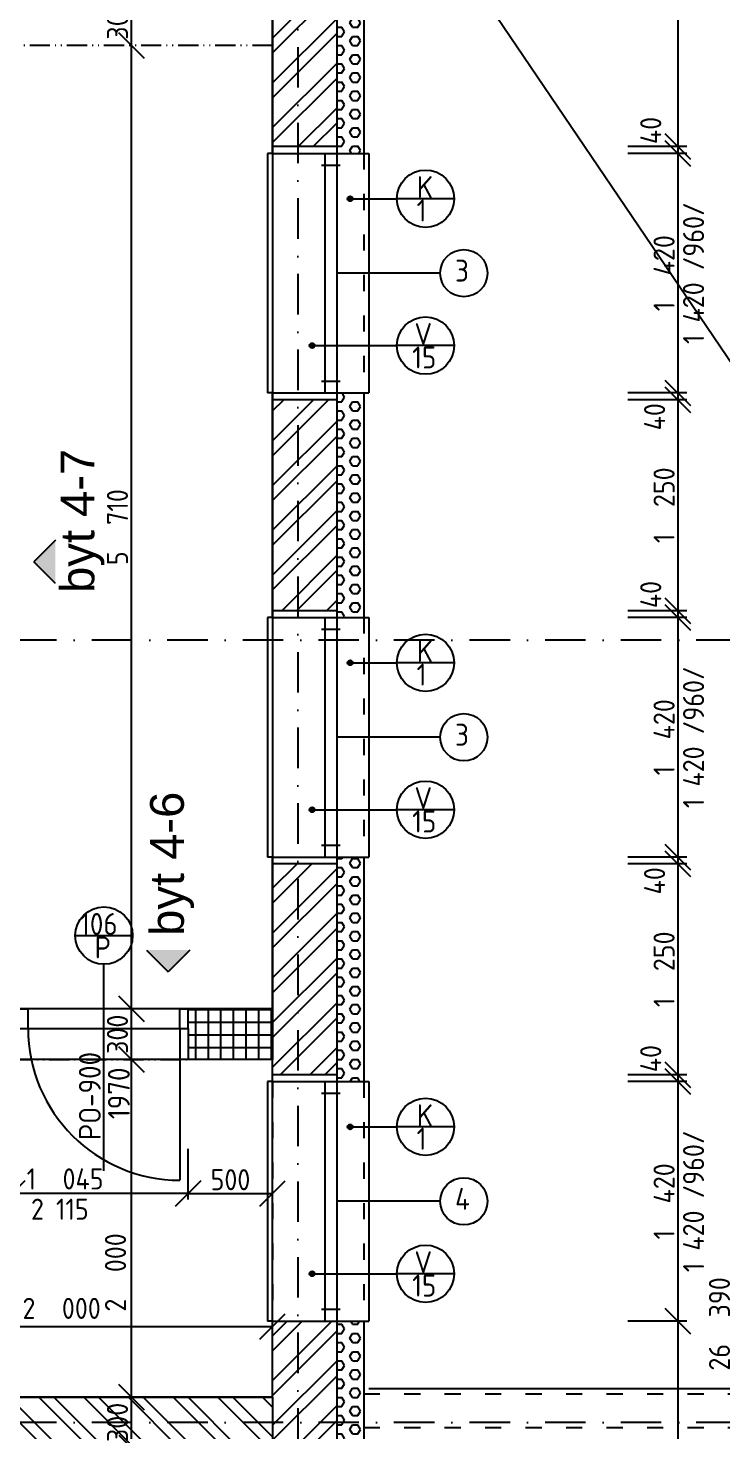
# Model space of a CAD drawing. Extents: x 4511820 to 5180432, y -1526536 to -944957.
# Drawn here: x 5107782 to 5111897, y -1036669 to -1028356 of the extents above; entities that cross this region are included whole.
import ezdxf

# ---------------------------------------------------------------- set-up
doc = ezdxf.new("R2010")
doc.units = 0
doc.header["$MEASUREMENT"] = 0
for name, pattern in [('ACAD_ISO03W100', [30, 12, -18]), ('ACAD_ISO12W100', [22, 12, -3, 0.5, -3, 0.5, -3]), ('BODKOCIARKOVANA_3', [5.6, 3, -1.3, 0, -1.3])]:
    doc.linetypes.add(name, pattern=pattern)
doc.layers.get('0').update_dxf_attribs({"linetype": 'CONTINUOUS'})
doc.layers.get('Defpoints').update_dxf_attribs({"color": 61, "linetype": 'CONTINUOUS'})
for name, color, linetype in [('DVERE', 45, 'CONTINUOUS'), ('KÓTY', 4, 'CONTINUOUS'), ('MÚRY', 1, 'CONTINUOUS'), ('OKNÁ', 143, 'CONTINUOUS'), ('osi', 253, 'CONTINUOUS'), ('Plochy', 41, 'CONTINUOUS'), ('POPIS', 7, 'CONTINUOUS'), ('POZEMOK', 7, 'CONTINUOUS'), ('TENKÁ', 7, 'CONTINUOUS'), ('ŠRAFY', 82, 'CONTINUOUS')]:
    doc.layers.add(name, color=color, linetype=linetype)
doc.styles.add('Style-Arial', font='arial.ttf')
doc.styles.add('STYLE1', font='isocp.shx')
doc.dimstyles.new('STANDARD-50', dxfattribs={"dimtxt": 125, "dimasz": 150, "dimexe": 10, "dimexo": 200, "dimgap": 20, "dimtad": 1, "dimdsep": 46, "dimlunit": 6, "dimtxsty": 'STYLE1', "dimblk1": 'OBLIQUE', "dimblk2": 'OBLIQUE', "dimsah": 1, "dimcen": 2.5, "dimse1": 1, "dimse2": 1, "dimadec": 0, "dimazin": 0, "dimtfac": 1, "dimtmove": 1, "dimatfit": 3, "dimldrblk": 'OBLIQUE', "dimfxl": 1, "dimtolj": 1, "dimtzin": 0, "dimarcsym": 0})
pattern_1 = [(45, (584112, 91563.12), (-132.5825215, 132.5825215), []), (45, (584200.39, 91563.12), (-132.5825215, 132.5825215), [])]
pattern_2 = [(0, (584112, 0), (0, 54.12658774), [31.25, -62.5]), (120, (584112, 0), (-46.875, -27.06329387), [31.25, -62.5]), (60, (584143.25, 0), (-46.875, 27.06329387), [31.25, -62.5])]

# ---------------------------------------------------------------- blocks, each defined once
blk = doc.blocks.new('_OBLIQUE')
at = {"color": 0, "linetype": 'ByBlock'}
blk.add_line((-0.5, -0.5), (0.5, 0.5), dxfattribs=at)
blk = doc.blocks.new('*D12764')
at = {"layer": 'Defpoints', "color": 0}
for p in [(5109612.5, -1025308.2), (5109612.5, -1029058.2), (5111636, -1029058.2)]:
    blk.add_point(p, dxfattribs=at)
at = {"layer": 'KÓTY', "color": 0, "lineweight": -2}
blk.add_line((5111636, -1025308.2), (5111636, -1029058.2), dxfattribs=at)
at = {"layer": 'KÓTY', "color": 0, "linetype": 'ByBlock', "lineweight": -2, "xscale": 150, "yscale": 150, "zscale": 150}
for p, rotation in [((5111636, -1025308.2), 90), ((5111636, -1029058.2), 270)]:
    blk.add_blockref('_OBLIQUE', p, dxfattribs=dict(at, rotation=rotation))
at = {"layer": 'KÓTY', "color": 0, "insert": (5111553.5, -1027183.2), "char_height": 125, "attachment_point": 5, "rotation": 90, "style": 'STYLE1'}
blk.add_mtext('\\A1;3ﾠ750', dxfattribs=at)
blk = doc.blocks.new('*D12765')
at = {"layer": 'Defpoints', "color": 0}
for p in [(5109612.5, -1029098.2), (5109612.5, -1030518.2), (5111636, -1030518.2)]:
    blk.add_point(p, dxfattribs=at)
at = {"layer": 'KÓTY', "color": 0, "lineweight": -2}
blk.add_line((5111636, -1029098.2), (5111636, -1030518.2), dxfattribs=at)
at = {"layer": 'KÓTY', "color": 0, "linetype": 'ByBlock', "lineweight": -2, "xscale": 150, "yscale": 150, "zscale": 150}
for p, rotation in [((5111636, -1029098.2), 90), ((5111636, -1030518.2), 270)]:
    blk.add_blockref('_OBLIQUE', p, dxfattribs=dict(at, rotation=rotation))
at = {"layer": 'KÓTY', "color": 0, "insert": (5111553.5, -1029808.2), "char_height": 125, "attachment_point": 5, "rotation": 90, "style": 'STYLE1'}
blk.add_mtext('\\A1;1ﾠ420', dxfattribs=at)
blk = doc.blocks.new('*D12766')
at = {"layer": 'Defpoints', "color": 0}
for p in [(5109919.5, -1029058.2), (5109919.5, -1029098.2), (5111636, -1029098.2)]:
    blk.add_point(p, dxfattribs=at)
at = {"layer": 'KÓTY', "color": 0, "lineweight": -2}
blk.add_line((5111636, -1029058.2), (5111636, -1029098.2), dxfattribs=at)
at = {"layer": 'KÓTY', "color": 0, "linetype": 'ByBlock', "lineweight": -2, "xscale": 150, "yscale": 150, "zscale": 150}
for p, rotation in [((5111636, -1029058.2), 90), ((5111636, -1029098.2), 270)]:
    blk.add_blockref('_OBLIQUE', p, dxfattribs=dict(at, rotation=rotation))
at = {"layer": 'KÓTY', "color": 0, "insert": (5111474.5, -1028962.5), "char_height": 125, "attachment_point": 5, "rotation": 90, "style": 'STYLE1'}
blk.add_mtext('\\A1;40', dxfattribs=at)
blk = doc.blocks.new('*D12767')
at = {"layer": 'Defpoints', "color": 0}
for p in [(5109919.5, -1030518.2), (5109919.5, -1030558.2), (5111636, -1030558.2)]:
    blk.add_point(p, dxfattribs=at)
at = {"layer": 'KÓTY', "color": 0, "lineweight": -2}
blk.add_line((5111636, -1030518.2), (5111636, -1030558.2), dxfattribs=at)
at = {"layer": 'KÓTY', "color": 0, "linetype": 'ByBlock', "lineweight": -2, "xscale": 150, "yscale": 150, "zscale": 150}
for p, rotation in [((5111636, -1030518.2), 90), ((5111636, -1030558.2), 270)]:
    blk.add_blockref('_OBLIQUE', p, dxfattribs=dict(at, rotation=rotation))
at = {"layer": 'KÓTY', "color": 0, "insert": (5111497.5, -1030659), "char_height": 125, "attachment_point": 5, "rotation": 90, "style": 'STYLE1'}
blk.add_mtext('\\A1;40', dxfattribs=at)
blk = doc.blocks.new('*D12768')
at = {"layer": 'Defpoints', "color": 0}
for p in [(5109612.5, -1030558.2), (5109612.5, -1031808.2), (5111636, -1031808.2)]:
    blk.add_point(p, dxfattribs=at)
at = {"layer": 'KÓTY', "color": 0, "lineweight": -2}
blk.add_line((5111636, -1030558.2), (5111636, -1031808.2), dxfattribs=at)
at = {"layer": 'KÓTY', "color": 0, "linetype": 'ByBlock', "lineweight": -2, "xscale": 150, "yscale": 150, "zscale": 150}
for p, rotation in [((5111636, -1030558.2), 90), ((5111636, -1031808.2), 270)]:
    blk.add_blockref('_OBLIQUE', p, dxfattribs=dict(at, rotation=rotation))
at = {"layer": 'KÓTY', "color": 0, "insert": (5111553.5, -1031183.2), "char_height": 125, "attachment_point": 5, "rotation": 90, "style": 'STYLE1'}
blk.add_mtext('\\A1;1ﾠ250', dxfattribs=at)
blk = doc.blocks.new('*D12769')
at = {"layer": 'Defpoints', "color": 0}
for p in [(5109612.5, -1031848.2), (5109612.5, -1033268.2), (5111636, -1033268.2)]:
    blk.add_point(p, dxfattribs=at)
at = {"layer": 'KÓTY', "color": 0, "lineweight": -2}
blk.add_line((5111636, -1031848.2), (5111636, -1033268.2), dxfattribs=at)
at = {"layer": 'KÓTY', "color": 0, "linetype": 'ByBlock', "lineweight": -2, "xscale": 150, "yscale": 150, "zscale": 150}
for p, rotation in [((5111636, -1031848.2), 90), ((5111636, -1033268.2), 270)]:
    blk.add_blockref('_OBLIQUE', p, dxfattribs=dict(at, rotation=rotation))
at = {"layer": 'KÓTY', "color": 0, "insert": (5111553.5, -1032558.2), "char_height": 125, "attachment_point": 5, "rotation": 90, "style": 'STYLE1'}
blk.add_mtext('\\A1;1ﾠ420', dxfattribs=at)
blk = doc.blocks.new('*D12770')
at = {"layer": 'Defpoints', "color": 0}
for p in [(5109919.5, -1031808.2), (5109919.5, -1031848.2), (5111636, -1031848.2)]:
    blk.add_point(p, dxfattribs=at)
at = {"layer": 'KÓTY', "color": 0, "lineweight": -2}
blk.add_line((5111636, -1031808.2), (5111636, -1031848.2), dxfattribs=at)
at = {"layer": 'KÓTY', "color": 0, "linetype": 'ByBlock', "lineweight": -2, "xscale": 150, "yscale": 150, "zscale": 150}
for p, rotation in [((5111636, -1031808.2), 90), ((5111636, -1031848.2), 270)]:
    blk.add_blockref('_OBLIQUE', p, dxfattribs=dict(at, rotation=rotation))
at = {"layer": 'KÓTY', "color": 0, "insert": (5111474.5, -1031712.5), "char_height": 125, "attachment_point": 5, "rotation": 90, "style": 'STYLE1'}
blk.add_mtext('\\A1;40', dxfattribs=at)
blk = doc.blocks.new('*D12771')
at = {"layer": 'Defpoints', "color": 0}
for p in [(5109919.5, -1033268.2), (5109919.5, -1033308.2), (5111636, -1033308.2)]:
    blk.add_point(p, dxfattribs=at)
at = {"layer": 'KÓTY', "color": 0, "lineweight": -2}
blk.add_line((5111636, -1033268.2), (5111636, -1033308.2), dxfattribs=at)
at = {"layer": 'KÓTY', "color": 0, "linetype": 'ByBlock', "lineweight": -2, "xscale": 150, "yscale": 150, "zscale": 150}
for p, rotation in [((5111636, -1033268.2), 90), ((5111636, -1033308.2), 270)]:
    blk.add_blockref('_OBLIQUE', p, dxfattribs=dict(at, rotation=rotation))
at = {"layer": 'KÓTY', "color": 0, "insert": (5111497.5, -1033409), "char_height": 125, "attachment_point": 5, "rotation": 90, "style": 'STYLE1'}
blk.add_mtext('\\A1;40', dxfattribs=at)
blk = doc.blocks.new('*D12772')
at = {"layer": 'Defpoints', "color": 0}
for p in [(5109612.5, -1033308.2), (5109612.5, -1034558.2), (5111636, -1034558.2)]:
    blk.add_point(p, dxfattribs=at)
at = {"layer": 'KÓTY', "color": 0, "lineweight": -2}
blk.add_line((5111636, -1033308.2), (5111636, -1034558.2), dxfattribs=at)
at = {"layer": 'KÓTY', "color": 0, "linetype": 'ByBlock', "lineweight": -2, "xscale": 150, "yscale": 150, "zscale": 150}
for p, rotation in [((5111636, -1033308.2), 90), ((5111636, -1034558.2), 270)]:
    blk.add_blockref('_OBLIQUE', p, dxfattribs=dict(at, rotation=rotation))
at = {"layer": 'KÓTY', "color": 0, "insert": (5111553.5, -1033933.2), "char_height": 125, "attachment_point": 5, "rotation": 90, "style": 'STYLE1'}
blk.add_mtext('\\A1;1ﾠ250', dxfattribs=at)
blk = doc.blocks.new('*D12773')
at = {"layer": 'Defpoints', "color": 0}
for p in [(5109612.5, -1034598.2), (5109612.5, -1036018.2), (5111636, -1036018.2)]:
    blk.add_point(p, dxfattribs=at)
at = {"layer": 'KÓTY', "color": 0, "lineweight": -2}
blk.add_line((5111636, -1034598.2), (5111636, -1036018.2), dxfattribs=at)
at = {"layer": 'KÓTY', "color": 0, "linetype": 'ByBlock', "lineweight": -2, "xscale": 150, "yscale": 150, "zscale": 150}
for p, rotation in [((5111636, -1034598.2), 90), ((5111636, -1036018.2), 270)]:
    blk.add_blockref('_OBLIQUE', p, dxfattribs=dict(at, rotation=rotation))
at = {"layer": 'KÓTY', "color": 0, "insert": (5111553.5, -1035308.2), "char_height": 125, "attachment_point": 5, "rotation": 90, "style": 'STYLE1'}
blk.add_mtext('\\A1;1ﾠ420', dxfattribs=at)
blk = doc.blocks.new('*D12774')
at = {"layer": 'Defpoints', "color": 0}
for p in [(5109919.5, -1034558.2), (5109919.5, -1034598.2), (5111636, -1034598.2)]:
    blk.add_point(p, dxfattribs=at)
at = {"layer": 'KÓTY', "color": 0, "lineweight": -2}
blk.add_line((5111636, -1034558.2), (5111636, -1034598.2), dxfattribs=at)
at = {"layer": 'KÓTY', "color": 0, "linetype": 'ByBlock', "lineweight": -2, "xscale": 150, "yscale": 150, "zscale": 150}
for p, rotation in [((5111636, -1034558.2), 90), ((5111636, -1034598.2), 270)]:
    blk.add_blockref('_OBLIQUE', p, dxfattribs=dict(at, rotation=rotation))
at = {"layer": 'KÓTY', "color": 0, "insert": (5111474.5, -1034462.5), "char_height": 125, "attachment_point": 5, "rotation": 90, "style": 'STYLE1'}
blk.add_mtext('\\A1;40', dxfattribs=at)
blk = doc.blocks.new('*D12779')
at = {"layer": 'Defpoints', "color": 0}
for p in [(5109502.5, -1036018.2), (5109612.5, -1038968.2), (5111636, -1038968.2)]:
    blk.add_point(p, dxfattribs=at)
at = {"layer": 'KÓTY', "color": 0, "lineweight": -2}
blk.add_line((5111636, -1036018.2), (5111636, -1038968.2), dxfattribs=at)
at = {"layer": 'KÓTY', "color": 0, "linetype": 'ByBlock', "lineweight": -2, "xscale": 150, "yscale": 150, "zscale": 150}
for p, rotation in [((5111636, -1036018.2), 90), ((5111636, -1038968.2), 270)]:
    blk.add_blockref('_OBLIQUE', p, dxfattribs=dict(at, rotation=rotation))
at = {"layer": 'KÓTY', "color": 0, "insert": (5111553.5, -1037493.2), "char_height": 125, "attachment_point": 5, "rotation": 90, "style": 'STYLE1'}
blk.add_mtext('\\A1;2ﾠ950', dxfattribs=at)
blk = doc.blocks.new('*D19792')
at = {"layer": 'Defpoints', "color": 0}
for p in [(5108395, -1036468.2), (5109232.5, -1036468.2), (5109232.5, -1036768.2)]:
    blk.add_point(p, dxfattribs=at)
at = {"layer": 'KÓTY', "color": 0, "lineweight": -2}
blk.add_line((5108395, -1036768.2), (5108395, -1036468.2), dxfattribs=at)
at = {"layer": 'KÓTY', "color": 0, "linetype": 'ByBlock', "lineweight": -2, "xscale": 150, "yscale": 150, "zscale": 150}
for p, rotation in [((5108395, -1036468.2), 90), ((5108395, -1036768.2), 270)]:
    blk.add_blockref('_OBLIQUE', p, dxfattribs=dict(at, rotation=rotation))
at = {"layer": 'KÓTY', "color": 0, "insert": (5108312.5, -1036618.2), "char_height": 125, "attachment_point": 5, "rotation": 90, "style": 'STYLE1'}
blk.add_mtext('\\A1;300', dxfattribs=at)
blk = doc.blocks.new('*D19793')
at = {"layer": 'Defpoints', "color": 0}
for p in [(5108395, -1034468.2), (5109232.5, -1034468.2), (5109232.5, -1036468.2)]:
    blk.add_point(p, dxfattribs=at)
at = {"layer": 'KÓTY', "color": 0, "lineweight": -2}
blk.add_line((5108395, -1036468.2), (5108395, -1034468.2), dxfattribs=at)
at = {"layer": 'KÓTY', "color": 0, "linetype": 'ByBlock', "lineweight": -2, "xscale": 150, "yscale": 150, "zscale": 150}
for p, rotation in [((5108395, -1034468.2), 90), ((5108395, -1036468.2), 270)]:
    blk.add_blockref('_OBLIQUE', p, dxfattribs=dict(at, rotation=rotation))
at = {"layer": 'KÓTY', "color": 0, "insert": (5108301, -1035729.5), "char_height": 125, "attachment_point": 5, "rotation": 90, "style": 'STYLE1'}
blk.add_mtext('\\A1;2ﾠ000', dxfattribs=at)
blk = doc.blocks.new('*D19794')
at = {"layer": 'Defpoints', "color": 0}
for p in [(5108395, -1034168.2), (5108395, -1034168.2), (5108395, -1034468.2)]:
    blk.add_point(p, dxfattribs=at)
at = {"layer": 'KÓTY', "color": 0, "lineweight": -2}
blk.add_line((5108395, -1034468.2), (5108395, -1034168.2), dxfattribs=at)
at = {"layer": 'KÓTY', "color": 0, "linetype": 'ByBlock', "lineweight": -2, "xscale": 150, "yscale": 150, "zscale": 150}
for p, rotation in [((5108395, -1034168.2), 90), ((5108395, -1034468.2), 270)]:
    blk.add_blockref('_OBLIQUE', p, dxfattribs=dict(at, rotation=rotation))
at = {"layer": 'KÓTY', "color": 0, "insert": (5108312.5, -1034318.2), "char_height": 125, "attachment_point": 5, "rotation": 90, "style": 'STYLE1'}
blk.add_mtext('\\A1;300', dxfattribs=at)
blk = doc.blocks.new('*D19795')
at = {"layer": 'Defpoints', "color": 0}
for p in [(5108395, -1028458.2), (5109232.5, -1028458.2), (5109232.5, -1034168.2)]:
    blk.add_point(p, dxfattribs=at)
at = {"layer": 'KÓTY', "color": 0, "lineweight": -2}
blk.add_line((5108395, -1034168.2), (5108395, -1028458.2), dxfattribs=at)
at = {"layer": 'KÓTY', "color": 0, "linetype": 'ByBlock', "lineweight": -2, "xscale": 150, "yscale": 150, "zscale": 150}
for p, rotation in [((5108395, -1028458.2), 90), ((5108395, -1034168.2), 270)]:
    blk.add_blockref('_OBLIQUE', p, dxfattribs=dict(at, rotation=rotation))
at = {"layer": 'KÓTY', "color": 0, "insert": (5108312.5, -1031313.2), "char_height": 125, "attachment_point": 5, "rotation": 90, "style": 'STYLE1'}
blk.add_mtext('\\A1;5ﾠ710', dxfattribs=at)
blk = doc.blocks.new('*D19796')
at = {"layer": 'Defpoints', "color": 0}
for p in [(5108395, -1028158.2), (5108432.5, -1028158.2), (5109232.5, -1028458.2)]:
    blk.add_point(p, dxfattribs=at)
at = {"layer": 'KÓTY', "color": 0, "lineweight": -2}
blk.add_line((5108395, -1028458.2), (5108395, -1028158.2), dxfattribs=at)
at = {"layer": 'KÓTY', "color": 0, "linetype": 'ByBlock', "lineweight": -2, "xscale": 150, "yscale": 150, "zscale": 150}
for p, rotation in [((5108395, -1028158.2), 90), ((5108395, -1028458.2), 270)]:
    blk.add_blockref('_OBLIQUE', p, dxfattribs=dict(at, rotation=rotation))
at = {"layer": 'KÓTY', "color": 0, "insert": (5108312.5, -1028308.2), "char_height": 125, "attachment_point": 5, "rotation": 90, "style": 'STYLE1'}
blk.add_mtext('\\A1;300', dxfattribs=at)
blk = doc.blocks.new('*D19827')
at = {"layer": 'Defpoints', "color": 0}
for p in [(5108732.5, -1034468.2), (5109232.5, -1034468.2), (5109232.5, -1035262.5)]:
    blk.add_point(p, dxfattribs=at)
at = {"layer": 'KÓTY', "color": 0, "lineweight": -2}
blk.add_line((5108732.5, -1035262.5), (5109232.5, -1035262.5), dxfattribs=at)
at = {"layer": 'KÓTY', "color": 0, "linetype": 'ByBlock', "lineweight": -2, "xscale": 150, "yscale": 150, "zscale": 150, "rotation": 180}
blk.add_blockref('_OBLIQUE', (5108732.5, -1035262.5), dxfattribs=at)
at = {"layer": 'KÓTY', "color": 0, "linetype": 'ByBlock', "lineweight": -2, "xscale": 150, "yscale": 150, "zscale": 150}
blk.add_blockref('_OBLIQUE', (5109232.5, -1035262.5), dxfattribs=at)
at = {"layer": 'KÓTY', "color": 0, "insert": (5108982.5, -1035180), "char_height": 125, "attachment_point": 5, "style": 'STYLE1'}
blk.add_mtext('\\A1;500', dxfattribs=at)
blk = doc.blocks.new('*D19888')
at = {"layer": 'Defpoints', "color": 0}
for p in [(5109232.5, -1036049), (5107232.5, -1036468.2), (5109232.5, -1036468.2)]:
    blk.add_point(p, dxfattribs=at)
at = {"layer": 'KÓTY', "color": 0, "lineweight": -2}
blk.add_line((5107232.5, -1036049), (5109232.5, -1036049), dxfattribs=at)
at = {"layer": 'KÓTY', "color": 0, "linetype": 'ByBlock', "lineweight": -2, "xscale": 150, "yscale": 150, "zscale": 150, "rotation": 180}
blk.add_blockref('_OBLIQUE', (5107232.5, -1036049), dxfattribs=at)
at = {"layer": 'KÓTY', "color": 0, "linetype": 'ByBlock', "lineweight": -2, "xscale": 150, "yscale": 150, "zscale": 150}
blk.add_blockref('_OBLIQUE', (5109232.5, -1036049), dxfattribs=at)
at = {"layer": 'KÓTY', "color": 0, "insert": (5107981.5, -1035942.5), "char_height": 125, "attachment_point": 5, "style": 'STYLE1'}
blk.add_mtext('\\A1;2ﾠ000', dxfattribs=at)
blk = doc.blocks.new('*D31583')
at = {"layer": 'Defpoints', "color": 0}
for p in [(5107687.5, -1034468.2), (5108732.5, -1034468.2), (5107687.5, -1035262.5)]:
    blk.add_point(p, dxfattribs=at)
at = {"layer": 'KÓTY', "color": 0, "lineweight": -2}
blk.add_line((5108732.5, -1035262.5), (5107687.5, -1035262.5), dxfattribs=at)
at = {"layer": 'KÓTY', "color": 0, "linetype": 'ByBlock', "lineweight": -2, "xscale": 150, "yscale": 150, "zscale": 150, "rotation": 180}
blk.add_blockref('_OBLIQUE', (5107687.5, -1035262.5), dxfattribs=at)
at = {"layer": 'KÓTY', "color": 0, "linetype": 'ByBlock', "lineweight": -2, "xscale": 150, "yscale": 150, "zscale": 150}
blk.add_blockref('_OBLIQUE', (5108732.5, -1035262.5), dxfattribs=at)
at = {"layer": 'KÓTY', "color": 0, "insert": (5108002, -1035175.5), "char_height": 125, "attachment_point": 5, "style": 'STYLE1'}
blk.add_mtext('\\A1;1ﾠ045', dxfattribs=at)
blk = doc.blocks.new('*D45371')
at = {"layer": 'Defpoints', "color": 0}
for p in [(5109612.5, -1023168.2), (5111986, -1023168.2), (5109772.5, -1049558.2)]:
    blk.add_point(p, dxfattribs=at)
at = {"layer": 'KÓTY', "color": 0, "lineweight": -2}
blk.add_line((5111986, -1049558.2), (5111986, -1023168.2), dxfattribs=at)
at = {"layer": 'KÓTY', "color": 0, "linetype": 'ByBlock', "lineweight": -2, "xscale": 150, "yscale": 150, "zscale": 150}
for p, rotation in [((5111986, -1023168.2), 90), ((5111986, -1049558.2), 270)]:
    blk.add_blockref('_OBLIQUE', p, dxfattribs=dict(at, rotation=rotation))
at = {"layer": 'KÓTY', "color": 0, "insert": (5111882, -1036034.5), "char_height": 125, "attachment_point": 5, "rotation": 90, "style": 'STYLE1'}
blk.add_mtext('\\A1;26ﾠ390', dxfattribs=at)

msp = doc.modelspace()

# ---------------------------------------------------------------- hatches: boundary and pattern name
at = {"layer": 'TENKÁ'}
h = msp.add_hatch(color=256, dxfattribs=at)
h.dxf.hatch_style = 1
h.paths.add_polyline_path([(5109707.327, -1029366.937, 2.41421356), (5109692.327, -1029381.937, 0.41421356)])
h = msp.add_hatch(color=256, dxfattribs=at)
h.dxf.hatch_style = 1
h.paths.add_polyline_path([(5109481.827, -1030237.437, 2.41421356), (5109466.827, -1030252.437, 0.41421356)])
h = msp.add_hatch(color=256, dxfattribs=at)
h.dxf.hatch_style = 1
h.paths.add_polyline_path([(5107944.41, -1031646.582), (5107944.41, -1031389.762), (5107816, -1031518.172)])
h = msp.add_hatch(color=256, dxfattribs=at)
h.dxf.hatch_style = 1
h.paths.add_polyline_path([(5109707.327, -1032116.937, 2.41421356), (5109692.327, -1032131.937, 0.41421356)])
h = msp.add_hatch(color=256, dxfattribs=at)
h.dxf.hatch_style = 1
h.paths.add_polyline_path([(5109481.827, -1032987.437, 2.41421356), (5109466.827, -1033002.437, 0.41421356)])
h = msp.add_hatch(color=256, dxfattribs=at)
h.dxf.hatch_style = 1
h.paths.add_polyline_path([(5108485.5, -1033819.762), (5108742.321, -1033819.762), (5108613.91, -1033948.172)])
h = msp.add_hatch(color=256, dxfattribs=at)
h.dxf.hatch_style = 1
h.paths.add_polyline_path([(5109707.327, -1034866.937, 2.41421356), (5109692.327, -1034881.937, 0.41421356)])
h = msp.add_hatch(color=256, dxfattribs=at)
h.dxf.hatch_style = 1
h.paths.add_polyline_path([(5109481.827, -1035737.437, 2.41421356), (5109466.827, -1035752.437, 0.41421356)])
at = {"layer": 'ŠRAFY'}
h = msp.add_hatch(dxfattribs=at)
h.set_pattern_fill('ANSI32', color=256, scale=500)
h.set_pattern_definition(pattern_1)
h.paths.add_polyline_path([(5109542.5, -1025308.172), (5109232.5, -1025308.172), (5109232.5, -1025498.172), (5109232.5, -1028158.172), (5109232.5, -1028458.172), (5109232.5, -1029058.172), (5109612.5, -1029058.172), (5109612.5, -1025308.172)])
h = msp.add_hatch(dxfattribs=at)
h.set_pattern_fill('HEX', color=256, scale=250)
h.set_pattern_definition(pattern_2)
h.paths.add_polyline_path([(5109772.5, -1029098.172), (5109772.5, -1025308.172), (5109612.5, -1025308.172), (5109612.5, -1029098.172)])
h = msp.add_hatch(dxfattribs=at)
h.set_pattern_fill('ANSI32', color=256, scale=500)
h.set_pattern_definition(pattern_1)
h.paths.add_polyline_path([(5109232.5, -1030558.172), (5109232.5, -1031808.172), (5109612.5, -1031808.172), (5109612.5, -1030558.172)])
h = msp.add_hatch(dxfattribs=at)
h.set_pattern_fill('HEX', color=256, scale=250)
h.set_pattern_definition(pattern_2)
h.paths.add_polyline_path([(5109612.5, -1031848.172), (5109772.5, -1031848.172), (5109772.5, -1030518.172), (5109612.5, -1030518.172), (5109612.5, -1030558.172), (5109612.5, -1031808.172)])
h = msp.add_hatch(dxfattribs=at)
h.set_pattern_fill('ANSI32', color=256, scale=500)
h.set_pattern_definition(pattern_1)
h.paths.add_polyline_path([(5109232.5, -1034168.172), (5109232.5, -1034468.172), (5109232.5, -1034558.172), (5109612.5, -1034558.172), (5109612.5, -1033308.172), (5109232.5, -1033308.172)])
h = msp.add_hatch(dxfattribs=at)
h.set_pattern_fill('HEX', color=256, scale=250)
h.set_pattern_definition(pattern_2)
h.paths.add_polyline_path([(5109612.5, -1034598.172), (5109772.5, -1034598.172), (5109772.5, -1033268.172), (5109612.5, -1033268.172), (5109612.5, -1033308.172), (5109612.5, -1034558.172)])
at = {"layer": 'ŠRAFY', "ltscale": 0.25}
h = msp.add_hatch(dxfattribs=at)
h.set_pattern_fill('ANSI37', color=256, scale=600, angle=45)
h.set_pattern_definition([(90, (-3307273.674, 668852.734), (-75, 1e-14), []), (180, (-3307273.674, 668852.734), (-1e-14, -75), [])])
h.paths.add_polyline_path([(5108732.5, -1034283.172), (5108732.5, -1034468.172), (5109232.5, -1034468.172), (5109232.5, -1034168.172), (5108732.5, -1034168.172)])
at = {"layer": 'ŠRAFY'}
h = msp.add_hatch(dxfattribs=at)
h.set_pattern_fill('ANSI32', color=256, scale=500)
h.set_pattern_definition(pattern_1)
h.paths.add_polyline_path([(5109542.5, -1036018.172), (5109232.5, -1036018.172), (5109232.5, -1036468.172), (5109232.5, -1036768.172), (5109232.5, -1036968.172), (5109232.5, -1037018.172), (5109232.5, -1038268.172), (5109232.5, -1038743.172), (5109232.5, -1038883.172), (5109232.5, -1038968.172), (5109542.5, -1038968.172), (5109612.5, -1038968.172), (5109612.5, -1036018.172)])
h = msp.add_hatch(dxfattribs=at)
h.set_pattern_fill('HEX', color=256, scale=250)
h.set_pattern_definition(pattern_2)
h.paths.add_polyline_path([(5109772.5, -1036018.172), (5109612.5, -1036018.172), (5109612.5, -1038968.172), (5109772.5, -1038968.172), (5109772.5, -1037008.172), (5109772.5, -1036808.172), (5109772.5, -1036648.172), (5109772.5, -1036448.172)])
h = msp.add_hatch(dxfattribs=at)
h.set_pattern_fill('ANSI32', color=256, scale=500, angle=90)
h.set_pattern_definition([(135, (584112, 91563.12), (-132.5825215, -132.5825215), []), (135, (584112, 91651.5), (-132.5825215, -132.5825215), [])])
h.paths.add_polyline_path([(5109062.5, -1036768.172), (5109112.5, -1036768.172), (5109232.5, -1036768.172), (5109232.5, -1036468.172), (5107232.5, -1036468.172), (5107232.5, -1036768.172), (5107347.5, -1036768.172)])

# ---------------------------------------------------------------- linework, layer by layer
at = {"layer": 'DVERE', "ltscale": 0.25}
for p, q in [((5108062.5, -1033733.5), (5108402.5, -1033733.5)), ((5108232.5, -1035127.172), (5108232.5, -1033903.5))]:
    msp.add_line(p, q, dxfattribs=at)
at = {"layer": 'DVERE'}
for p, q in [((5108682.5, -1034168.172), (5107782.5, -1034168.172)), ((5107782.5, -1034283.172), (5108682.5, -1034283.172)), ((5108682.5, -1034283.172), (5108682.5, -1035183.172))]:
    msp.add_line(p, q, dxfattribs=at)
at = {"layer": 'DVERE', "ltscale": 0.25}
msp.add_circle((5108232.5, -1033733.5), 170, dxfattribs=at)
at = {"layer": 'DVERE'}
msp.add_arc((5108682.5, -1034283.172), 900, 180, 270, dxfattribs=at)
at = {"layer": 'KÓTY', "ltscale": 0.25}
for p, q in [((5111689.403, -1029058.172), (5111339.403, -1029058.172)), ((5111689.403, -1029098.172), (5111339.403, -1029098.172)), ((5111689.403, -1030518.172), (5111339.403, -1030518.172)), ((5111689.403, -1030558.172), (5111339.403, -1030558.172)), ((5111689.403, -1031808.172), (5111339.403, -1031808.172)), ((5111689.403, -1031848.172), (5111339.403, -1031848.172)), ((5111689.403, -1033268.172), (5111339.403, -1033268.172)), ((5111689.403, -1033308.172), (5111339.403, -1033308.172)), ((5111689.403, -1034558.172), (5111339.403, -1034558.172)), ((5111689.403, -1034598.172), (5111339.403, -1034598.172)), ((5111689.403, -1036018.172), (5111339.403, -1036018.172))]:
    msp.add_line(p, q, dxfattribs=at)
at = {"layer": 'KÓTY'}
msp.add_line((5108732.5, -1035297), (5108732.5, -1034997.191), dxfattribs=at)
at = {"layer": 'MÚRY'}
for p, q in [((5109232.5, -1029098.172), (5109232.5, -1025308.172)), ((5109772.5, -1025308.172), (5109772.5, -1029098.172)), ((5109232.5, -1029098.172), (5109772.5, -1029098.172)), ((5109232.5, -1031848.172), (5109232.5, -1030518.172)), ((5109232.5, -1030518.172), (5109772.5, -1030518.172)), ((5109772.5, -1030518.172), (5109772.5, -1031848.172)), ((5109232.5, -1031848.172), (5109772.5, -1031848.172)), ((5109232.5, -1034168.172), (5109232.5, -1033268.172)), ((5109232.5, -1033268.172), (5109772.5, -1033268.172)), ((5109772.5, -1033268.172), (5109772.5, -1034598.172)), ((5107632.5, -1034168.172), (5107782.5, -1034168.172)), ((5107782.5, -1034283.172), (5107782.5, -1034168.172)), ((5108682.5, -1034168.172), (5109232.5, -1034168.172)), ((5108682.5, -1034283.172), (5108682.5, -1034168.172)), ((5108682.5, -1034283.172), (5108682.5, -1034168.172)), ((5108682.5, -1034283.172), (5108682.5, -1034168.172)), ((5107687.5, -1034283.172), (5107782.5, -1034283.172)), ((5108682.5, -1034283.172), (5108732.5, -1034283.172)), ((5108682.5, -1034283.172), (5108732.5, -1034283.172)), ((5108682.5, -1034283.172), (5108732.5, -1034283.172)), ((5108732.5, -1034283.172), (5108732.5, -1034468.172)), ((5109232.5, -1034468.172), (5108732.5, -1034468.172)), ((5109232.5, -1034598.172), (5109232.5, -1034468.172)), ((5109232.5, -1034598.172), (5109772.5, -1034598.172)), ((5109232.5, -1036468.172), (5109232.5, -1036018.172)), ((5109232.5, -1036018.172), (5109772.5, -1036018.172)), ((5109772.5, -1036018.172), (5109772.5, -1037008.172)), ((5109232.5, -1036468.172), (5107232.5, -1036468.172))]:
    msp.add_line(p, q, dxfattribs=at)
at = {"layer": 'OKNÁ', "ltscale": 0.25}
for p, q in [((5109542.5, -1029098.172), (5109542.5, -1030518.172)), ((5109612.5, -1029098.172), (5109612.5, -1030518.172)), ((5109522.5, -1029168.172), (5109632.5, -1029168.172)), ((5109522.5, -1029168.172), (5109632.5, -1029168.172)), ((5110226.354, -1029808.172), (5109612.5, -1029808.172)), ((5109522.5, -1030448.172), (5109632.5, -1030448.172)), ((5109522.5, -1030448.172), (5109632.5, -1030448.172)), ((5109542.5, -1031848.172), (5109542.5, -1033268.172)), ((5109612.5, -1031848.172), (5109612.5, -1033268.172)), ((5109522.5, -1031918.172), (5109632.5, -1031918.172)), ((5109522.5, -1031918.172), (5109632.5, -1031918.172)), ((5110226.354, -1032558.172), (5109612.5, -1032558.172)), ((5109522.5, -1033198.172), (5109632.5, -1033198.172)), ((5109522.5, -1033198.172), (5109632.5, -1033198.172)), ((5109542.5, -1034598.172), (5109542.5, -1036018.172)), ((5109612.5, -1034598.172), (5109612.5, -1036018.172)), ((5109522.5, -1034668.172), (5109632.5, -1034668.172)), ((5109522.5, -1034668.172), (5109632.5, -1034668.172)), ((5110226.354, -1035308.172), (5109612.5, -1035308.172)), ((5109522.5, -1035948.172), (5109632.5, -1035948.172)), ((5109522.5, -1035948.172), (5109632.5, -1035948.172))]:
    msp.add_line(p, q, dxfattribs=at)
for centre in [(5110366.354, -1029808.172), (5110366.354, -1032558.172), (5110366.354, -1035308.172)]:
    msp.add_circle(centre, 140, dxfattribs=at)
at = {"layer": 'osi', "linetype": 'BODKOCIARKOVANA_3', "ltscale": 80}
for p, q in [((5109382.5, -1022195.078), (5109382.5, -1054122.98)), ((5157242.5, -1031983.172), (5093572.5, -1031983.172)), ((5157242.5, -1036618.172), (5093572.5, -1036618.172))]:
    msp.add_line(p, q, dxfattribs=at)
at = {"layer": 'Plochy'}
for points in [[(5102892.5, -1028158.172), (5102892.5, -1026608.172), (5105192.5, -1026608.172), (5105192.5, -1026798.172), (5105392.5, -1026798.172), (5105392.5, -1025498.172), (5107192.5, -1025498.172), (5107192.5, -1023548.172), (5109232.5, -1023548.172), (5109232.5, -1034168.172), (5107632.5, -1034168.172), (5107632.5, -1028158.172), (5107192.5, -1028158.172), (5107192.5, -1028043.172), (5106192.5, -1028043.172), (5106192.5, -1028158.172)], [(5109232.5, -1034468.172), (5105062.5, -1034468.172), (5105062.5, -1036468.172), (5105682.5, -1036468.172), (5105682.5, -1036768.172), (5107232.5, -1036768.172), (5107232.5, -1036468.172), (5109232.5, -1036468.172)]]:
    msp.add_lwpolyline(points, close=True, dxfattribs=at)
at = {"layer": 'POZEMOK'}
msp.add_line((5109889.701, -1027297.774), (5116092.5, -1036448.172), dxfattribs=at)
at = {"layer": 'TENKÁ'}
for p, q in [((5109612.5, -1025308.172), (5109612.5, -1029098.172)), ((5109612.5, -1029058.172), (5109232.5, -1029058.172)), ((5109612.5, -1030558.172), (5109232.5, -1030558.172)), ((5109612.5, -1030518.172), (5109612.5, -1031848.172)), ((5107944.41, -1031389.762), (5107816, -1031518.172)), ((5107944.41, -1031646.582), (5107816, -1031518.172)), ((5109612.5, -1031808.172), (5109232.5, -1031808.172)), ((5109612.5, -1033308.172), (5109232.5, -1033308.172)), ((5109612.5, -1033268.172), (5109612.5, -1034598.172)), ((5108485.5, -1033819.762), (5108613.91, -1033948.172)), ((5108742.321, -1033819.762), (5108613.91, -1033948.172)), ((5108732.5, -1034283.172), (5108732.5, -1034168.172)), ((5108732.5, -1034283.172), (5108732.5, -1034168.172)), ((5109232.5, -1034168.172), (5109232.5, -1034468.172)), ((5109612.5, -1034558.172), (5109232.5, -1034558.172)), ((5109612.5, -1036018.172), (5109612.5, -1038968.172)), ((5109232.5, -1036468.172), (5109232.5, -1036768.172)), ((5109802.5, -1036418.172), (5143032.5, -1036418.172))]:
    msp.add_line(p, q, dxfattribs=at)
at = {"layer": 'TENKÁ', "linetype": 'ACAD_ISO12W100', "ltscale": 10}
for p, q in [((5109232.5, -1028458.172), (5107632.5, -1028458.172)), ((5107687.5, -1034468.172), (5108732.5, -1034468.172))]:
    msp.add_line(p, q, dxfattribs=at)
at = {"layer": 'TENKÁ', "ltscale": 0.25}
for p, q in [((5109202.5, -1029098.172), (5109202.5, -1030518.172)), ((5109232.5, -1029098.172), (5109202.5, -1029098.172)), ((5109772.5, -1029098.172), (5109802.5, -1029098.172)), ((5109802.5, -1029098.172), (5109802.5, -1030518.172)), ((5109677.327, -1029366.937), (5109969.229, -1029366.937)), ((5110309.229, -1029366.937), (5109969.229, -1029366.937)), ((5109466.827, -1030237.437), (5109969.229, -1030237.437)), ((5110309.229, -1030237.437), (5109969.229, -1030237.437)), ((5109232.5, -1030518.172), (5109202.5, -1030518.172)), ((5109772.5, -1030518.172), (5109802.5, -1030518.172)), ((5109202.5, -1031848.172), (5109202.5, -1033268.172)), ((5109232.5, -1031848.172), (5109202.5, -1031848.172)), ((5109772.5, -1031848.172), (5109802.5, -1031848.172)), ((5109802.5, -1031848.172), (5109802.5, -1033268.172)), ((5109677.327, -1032116.937), (5109969.229, -1032116.937)), ((5110309.229, -1032116.937), (5109969.229, -1032116.937)), ((5109466.827, -1032987.437), (5109969.229, -1032987.437)), ((5110309.229, -1032987.437), (5109969.229, -1032987.437)), ((5109232.5, -1033268.172), (5109202.5, -1033268.172)), ((5109772.5, -1033268.172), (5109802.5, -1033268.172)), ((5109202.5, -1034598.172), (5109202.5, -1036018.172)), ((5109232.5, -1034598.172), (5109202.5, -1034598.172)), ((5109772.5, -1034598.172), (5109802.5, -1034598.172)), ((5109802.5, -1034598.172), (5109802.5, -1036018.172)), ((5109677.327, -1034866.937), (5109969.229, -1034866.937)), ((5110309.229, -1034866.937), (5109969.229, -1034866.937)), ((5109466.827, -1035737.437), (5109969.229, -1035737.437)), ((5110309.229, -1035737.437), (5109969.229, -1035737.437)), ((5109232.5, -1036018.172), (5109202.5, -1036018.172)), ((5109772.5, -1036018.172), (5109802.5, -1036018.172))]:
    msp.add_line(p, q, dxfattribs=at)
at = {"layer": 'TENKÁ', "linetype": 'ACAD_ISO03W100', "ltscale": 8}
for p, q in [((5109232.5, -1029098.172), (5109232.5, -1030518.172)), ((5109772.5, -1029098.172), (5109772.5, -1030518.172)), ((5109232.5, -1031848.172), (5109232.5, -1033268.172)), ((5109772.5, -1031848.172), (5109772.5, -1033268.172)), ((5109232.5, -1034598.172), (5109232.5, -1036018.172)), ((5109772.5, -1034598.172), (5109772.5, -1036018.172)), ((5109772.5, -1036648.172), (5122602.5, -1036648.172))]:
    msp.add_line(p, q, dxfattribs=at)
at = {"layer": 'TENKÁ', "color": 144, "linetype": 'ACAD_ISO03W100', "ltscale": 8}
msp.add_line((5109772.5, -1036448.172), (5122402.5, -1036448.172), dxfattribs=at)
at = {"layer": 'TENKÁ', "ltscale": 0.25}
for centre in [(5110139.229, -1029366.937), (5110139.229, -1030237.437), (5110139.229, -1032116.937), (5110139.229, -1032987.437), (5110139.229, -1034866.937), (5110139.229, -1035737.437)]:
    msp.add_circle(centre, 170, dxfattribs=at)
at = {"layer": 'TENKÁ'}
for centre in [(5109692.327, -1029366.937), (5109466.827, -1030237.437), (5109692.327, -1032116.937), (5109466.827, -1032987.437), (5109692.327, -1034866.937), (5109466.827, -1035737.437)]:
    msp.add_circle(centre, 15, dxfattribs=at)

# ---------------------------------------------------------------- texts
at = {"layer": 'DVERE', "style": 'STYLE1'}
for s, p in [('106', (5108090.47, -1033730)), ('P', (5108177.47, -1033868.637))]:
    msp.add_text(s, height=130, dxfattribs=at).set_placement(p)
at = {"layer": 'KÓTY', "char_height": 125, "attachment_point": 5, "rotation": 90, "style": 'STYLE1'}
for insert in [(5111728.457, -1029808.172), (5111728.457, -1032558.172), (5111728.457, -1035308.172)]:
    msp.add_mtext('\\A1;1 420 /960/', dxfattribs=dict(at, insert=insert))
at = {"layer": 'KÓTY', "insert": (5107970.847, -1035354.957), "char_height": 125, "attachment_point": 5, "style": 'STYLE1'}
msp.add_mtext('\\A1;2 115', dxfattribs=at)
at = {"layer": 'POPIS', "color": 41, "ltscale": 0.25, "style": 'Style-Arial'}
for s, p in [('byt 4-7', (5108175.236, -1031702.93)), ('byt 4-6', (5108706.18, -1033735.049))]:
    msp.add_text(s, height=200, rotation=90, dxfattribs=at).set_placement(p)
at = {"layer": 'TENKÁ', "style": 'STYLE1'}
for s, p in [('K', (5110087.199, -1029363.437)), ('1', (5110086.199, -1029502.074)), ('3', (5110314.323, -1029858.172)), ('V', (5110073.199, -1030233.937)), ('15', (5110059.699, -1030372.574)), ('K', (5110087.199, -1032113.437)), ('1', (5110086.199, -1032252.074)), ('3', (5110314.323, -1032608.172)), ('V', (5110073.199, -1032983.937)), ('15', (5110059.699, -1033122.574)), ('K', (5110087.199, -1034863.437)), ('1', (5110086.199, -1035002.074)), ('4', (5110314.323, -1035358.172)), ('V', (5110073.199, -1035733.937)), ('15', (5110059.699, -1035872.574))]:
    msp.add_text(s, height=130, dxfattribs=at).set_placement(p)
at = {"layer": 'TENKÁ', "linetype": 'Continuous', "style": 'STYLE1'}
for s, p in [('PO-900', (5108213.917, -1034945.087)), ('1970', (5108386.024, -1034821.361))]:
    msp.add_text(s, height=130, rotation=90, dxfattribs=at).set_placement(p)

# ---------------------------------------------------------------- dimensions: what is measured, and where the dimension line sits
at = {"layer": 'KÓTY'}
dim = msp.add_linear_dim(base=(5111986, -1023168.172), p1=(5109772.5, -1049558.172), p2=(5109612.5, -1023168.172), angle=90, dimstyle='STANDARD-50', override={"dimtxsty": 'STYLE1', "dimldrblk": 'OBLIQUE'}, dxfattribs=at)
dim.commit()
dim.dimension.update_dxf_attribs({"geometry": '*D45371', "text_midpoint": (5111964.5, -1036034.5), "dimtype": 160})
for base, p1, p2, picture, middle in [((5111636, -1029058.172), (5109612.5, -1025308.172), (5109612.5, -1029058.172), '*D12764', (5111553.457, -1027183.172)), ((5108395, -1028158.172), (5109232.5, -1028458.172), (5108432.5, -1028158.172), '*D19796', (5108312.5, -1028308.172)), ((5108395, -1028458.172), (5109232.5, -1034168.172), (5109232.5, -1028458.172), '*D19795', (5108312.457, -1031313.172)), ((5111636, -1030518.172), (5109612.5, -1029098.172), (5109612.5, -1030518.172), '*D12765', (5111553.457, -1029808.172)), ((5111636, -1031808.172), (5109612.5, -1030558.172), (5109612.5, -1031808.172), '*D12768', (5111553.457, -1031183.172)), ((5111636, -1033268.172), (5109612.5, -1031848.172), (5109612.5, -1033268.172), '*D12769', (5111553.457, -1032558.172)), ((5111636, -1034558.172), (5109612.5, -1033308.172), (5109612.5, -1034558.172), '*D12772', (5111553.457, -1033933.172)), ((5108395, -1034168.172), (5108395, -1034468.172), (5108395, -1034168.172), '*D19794', (5108312.5, -1034318.172)), ((5111636, -1036018.172), (5109612.5, -1034598.172), (5109612.5, -1036018.172), '*D12773', (5111553.457, -1035308.172)), ((5108395, -1036468.172), (5109232.5, -1036768.172), (5109232.5, -1036468.172), '*D19792', (5108312.5, -1036618.172))]:
    dim = msp.add_linear_dim(base=base, p1=p1, p2=p2, angle=90, dimstyle='STANDARD-50', dxfattribs=at)
    dim.commit()
    dim.dimension.update_dxf_attribs({"geometry": picture, "text_midpoint": middle})
for base, p1, p2, picture, middle in [((5111636, -1029098.172), (5109919.5, -1029058.172), (5109919.5, -1029098.172), '*D12766', (5111557, -1028962.48)), ((5111636, -1030558.172), (5109919.5, -1030518.172), (5109919.5, -1030558.172), '*D12767', (5111580, -1030658.98)), ((5111636, -1031848.172), (5109919.5, -1031808.172), (5109919.5, -1031848.172), '*D12770', (5111557, -1031712.48)), ((5111636, -1033308.172), (5109919.5, -1033268.172), (5109919.5, -1033308.172), '*D12771', (5111580, -1033408.98)), ((5108395, -1034468.172), (5109232.5, -1036468.172), (5109232.5, -1034468.172), '*D19793', (5108383.5, -1035729.5)), ((5111636, -1034598.172), (5109919.5, -1034558.172), (5109919.5, -1034598.172), '*D12774', (5111557, -1034462.48))]:
    dim = msp.add_linear_dim(base=base, p1=p1, p2=p2, angle=90, dimstyle='STANDARD-50', dxfattribs=at)
    dim.commit()
    dim.dimension.update_dxf_attribs({"geometry": picture, "text_midpoint": middle, "dimtype": 160})
dim = msp.add_linear_dim(base=(5107687.5, -1035262.5), p1=(5108732.5, -1034468.172), p2=(5107687.5, -1034468.172), dimstyle='STANDARD-50', override={"dimtxsty": 'STYLE1', "dimldrblk": 'OBLIQUE'}, dxfattribs=at)
dim.commit()
dim.dimension.update_dxf_attribs({"geometry": '*D31583', "text_midpoint": (5108002, -1035258), "dimtype": 160})
dim = msp.add_linear_dim(base=(5109232.5, -1035262.5), p1=(5108732.5, -1034468.172), p2=(5109232.5, -1034468.172), dimstyle='STANDARD-50', dxfattribs=at)
dim.commit()
dim.dimension.update_dxf_attribs({"geometry": '*D19827', "text_midpoint": (5108982.5, -1035180)})
dim = msp.add_linear_dim(base=(5109232.5, -1036049), p1=(5107232.5, -1036468.172), p2=(5109232.5, -1036468.172), dimstyle='STANDARD-50', dxfattribs=at)
dim.commit()
dim.dimension.update_dxf_attribs({"geometry": '*D19888', "text_midpoint": (5107981.5, -1036025), "dimtype": 160})
dim = msp.add_linear_dim(base=(5111636, -1038968.172), p1=(5109502.5, -1036018.172), p2=(5109612.5, -1038968.172), angle=90, dimstyle='STANDARD-50', override={"dimtxsty": 'STYLE1', "dimldrblk": 'OBLIQUE'}, dxfattribs=at)
dim.commit()
dim.dimension.update_dxf_attribs({"geometry": '*D12779', "text_midpoint": (5111553.457, -1037493.172)})

doc.saveas('drawing.dxf')
